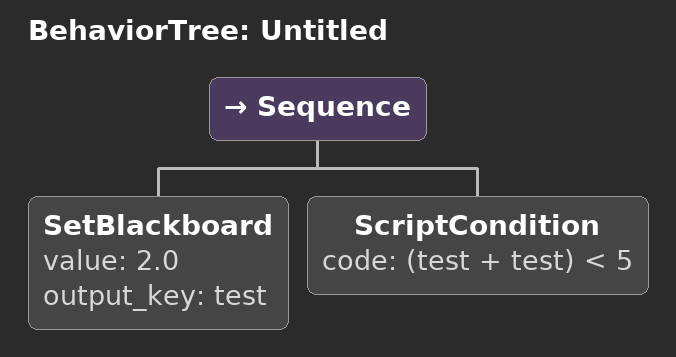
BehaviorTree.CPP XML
<?xml version="1.0" encoding="UTF-8"?>
<root BTCPP_format="4">
  <BehaviorTree ID="Untitled">
    <Sequence>
      <SetBlackboard value="2.0"
                     output_key="test"/>
      <ScriptCondition code="(test + test) &lt; 5"/>
      <!--SaySomething text="Successful ScriptCondition"/-->
    </Sequence>
  </BehaviorTree>

</root>
